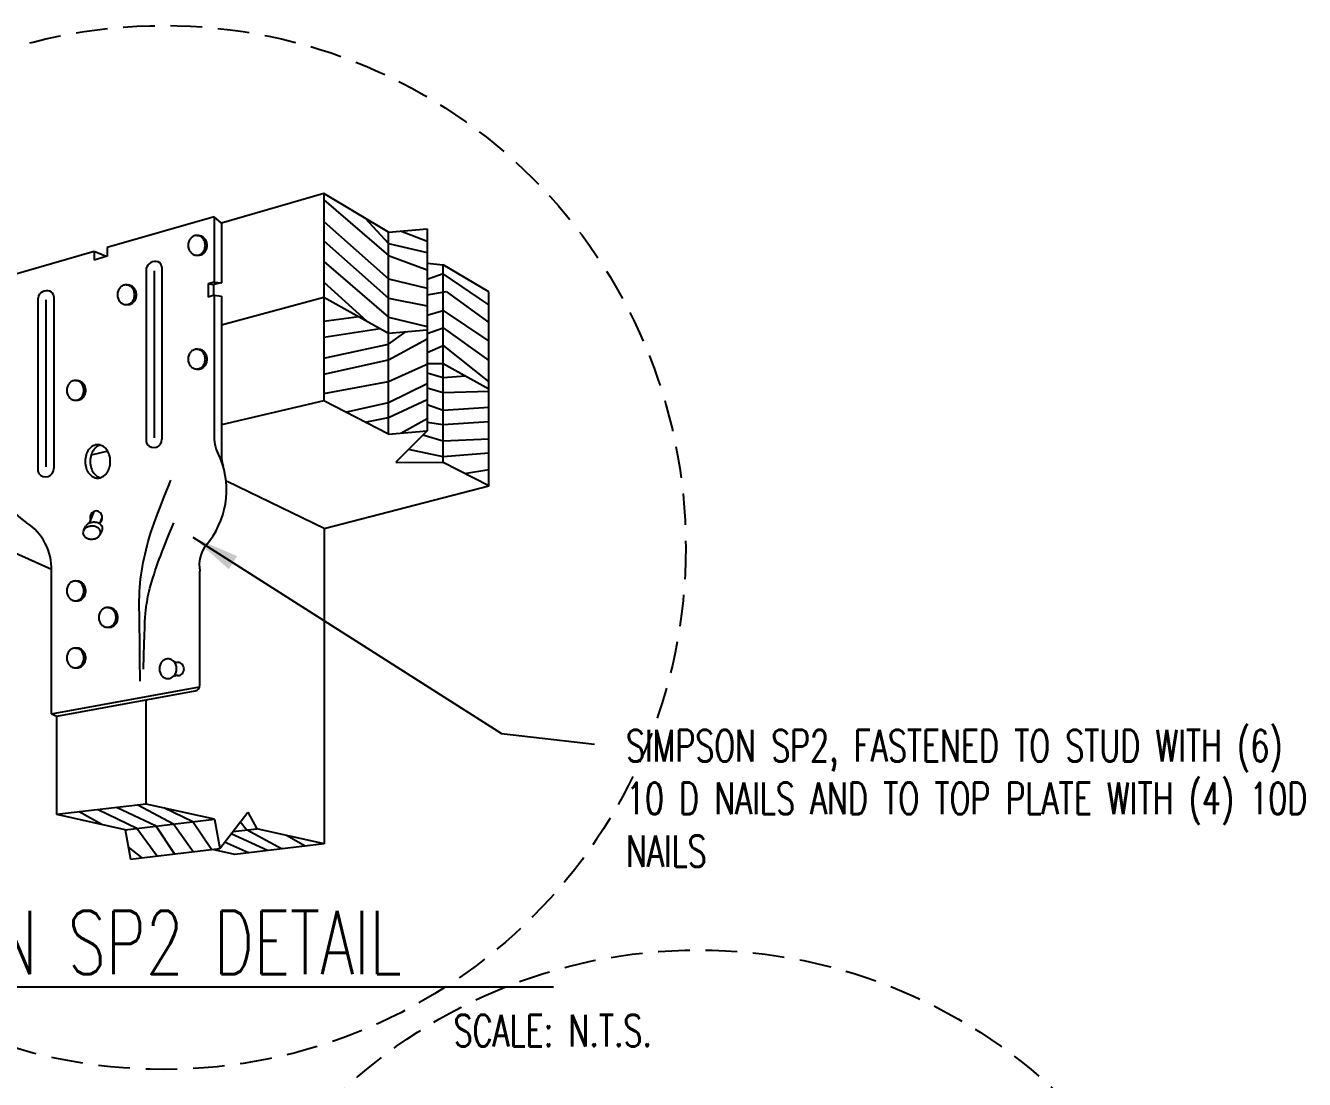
# Model space of a CAD drawing. Header units: inches. Extents: x -25328 to 8149, y -5530 to 4336.
# Drawn here: x 2187.2 to 2349, y -3403.7 to -3270.4 of the extents above; entities that cross this region are included whole.
import ezdxf

# ---------------------------------------------------------------- set-up
doc = ezdxf.new("R2010")
doc.units = ezdxf.units.IN
doc.header["$LTSCALE"] = 16
doc.header["$MEASUREMENT"] = 0
doc.linetypes.add('HIDDEN', pattern=[0.375, 0.25, -0.125])
doc.layers.get('0').update_dxf_attribs({"linetype": 'CONTINUOUS'})
for name, color, linetype in [('BLOCK', 8, 'CONTINUOUS'), ('HATCH', 8, 'CONTINUOUS'), ('TEXT', 11, 'CONTINUOUS'), ('TEXT ROOM', 3, 'CONTINUOUS'), ('wall-external', 6, 'CONTINUOUS'), ('WALLS EXT', 6, 'CONTINUOUS')]:
    doc.layers.add(name, color=color, linetype=linetype)
doc.styles.add('PAYTAS RM', font='romans.shx', dxfattribs={"width": 0.7, "height": 4.5})
doc.styles.add('PAYTS NOTES', font='romans.shx', dxfattribs={"width": 0.7, "height": 4.5})
doc.dimstyles.new('DIM- PAYTAS', dxfattribs={"dimscale": 48, "dimtxt": 0.1, "dimasz": 0.0625, "dimexe": 0.125, "dimexo": 0.125, "dimgap": 0.125, "dimtad": 1, "dimdec": 1, "dimzin": 3, "dimdsep": 46, "dimlunit": 4, "dimtxsty": 'PAYTAS RM', "dimblk": 'ARCHTICK', "dimcen": 0.09, "dimdle": 0.125, "dimclrd": 5, "dimclre": 5, "dimclrt": 11, "dimadec": 0, "dimazin": 0, "dimtfac": 1, "dimtdec": 1, "dimtofl": 0, "dimtmove": 2, "dimatfit": 3, "dimfxl": 0, "dimfrac": 2, "dimtolj": 1, "dimtzin": 3, "dimarcsym": 0})

# ---------------------------------------------------------------- blocks, each defined once
blk = doc.blocks.new('_ArchTick')
at = {"color": 0, "linetype": 'ByBlock', "const_width": 0.15}
blk.add_lwpolyline([(-0.5, -0.5), (0.5, 0.5)], dxfattribs=at)

msp = doc.modelspace()

# ---------------------------------------------------------------- linework, layer by layer
at = {"layer": 'HATCH'}
for p, q in [((2224.96764075, -3292.40622482), (2233.13447175, -3299.46106886)), ((2230.16968303, -3294.71842467), (2233.13447175, -3297.92339034)), ((2224.96764075, -3295.13519643), (2233.13447175, -3302.37556937)), ((2238.0035083, -3297.66690332), (2234.63738593, -3296.35693691)), ((2224.96764075, -3297.59087064), (2233.13447175, -3304.83258727)), ((2233.13447175, -3297.92339034), (2238.0035083, -3299.06749715)), ((2233.13447175, -3299.46106886), (2238.0035083, -3301.24582859)), ((2224.96764075, -3300.22008062), (2233.13447175, -3307.23422809)), ((2224.96764075, -3302.8128538), (2230.35859973, -3307.72350178)), ((2233.13447175, -3302.37556937), (2238.0035083, -3303.56004397)), ((2240.06532491, -3301.76599279), (2238.0035083, -3302.47445904)), ((2245.80424171, -3305.67427867), (2240.06532491, -3301.76599279)), ((2238.0035083, -3304.40190691), (2240.44028512, -3303.98067526)), ((2240.44028512, -3303.98067526), (2245.80424171, -3307.90731534)), ((2233.13447175, -3304.83258727), (2238.0035083, -3305.83118989)), ((2224.96764075, -3307.76892984), (2229.38256819, -3307.18092373)), ((2233.13447175, -3307.23422809), (2238.0035083, -3308.4296809)), ((2238.0035083, -3307.00342836), (2240.06532491, -3306.40538748)), ((2240.06532491, -3306.40538748), (2245.80424171, -3310.27757963)), ((2224.96764075, -3309.7931375), (2232.05833551, -3308.6683998)), ((2233.13447175, -3310.64725086), (2235.3701529, -3309.0769379)), ((2224.96764075, -3312.42200441), (2233.13447175, -3310.64725086)), ((2233.13447175, -3312.66146663), (2238.0035083, -3309.97399208)), ((2238.0035083, -3311.69618459), (2240.06532491, -3310.8418711)), ((2240.06532491, -3310.8418711), (2245.80424171, -3315.44092658)), ((2224.96764075, -3314.46089256), (2233.13447175, -3312.66146663)), ((2233.13447175, -3315.37307037), (2238.20370341, -3313.10404004)), ((2238.0035083, -3313.10236758), (2240.06532491, -3313.11952104)), ((2238.0035083, -3314.28536984), (2240.06532491, -3314.86830139)), ((2240.06532491, -3313.11952104), (2245.80424171, -3316.3098205)), ((2224.96764075, -3316.88651963), (2233.13447175, -3315.37307037)), ((2233.13447175, -3318.05362636), (2238.0035083, -3315.64616766)), ((2240.06532491, -3314.86830139), (2242.86867104, -3314.67791235)), ((2238.0035083, -3316.16373025), (2240.06532491, -3316.77569402)), ((2240.06532491, -3316.77569402), (2245.80424171, -3316.59343857)), ((2227.70811947, -3319.24802137), (2233.13447175, -3318.05362636)), ((2233.13447175, -3319.92939946), (2238.0035083, -3317.6717047)), ((2238.0035083, -3318.30440986), (2240.06532491, -3318.98710304)), ((2240.06532491, -3318.98710304), (2245.80424171, -3318.61034171)), ((2230.18886631, -3320.52844096), (2233.13447175, -3319.92939946)), ((2234.67489482, -3321.91809946), (2238.0035083, -3320.04632884)), ((2240.06532491, -3320.85481401), (2238.0035083, -3320.58689135)), ((2245.80424171, -3320.49038888), (2240.06532491, -3320.85481401)), ((2233.13447175, -3322.04879449), (2238.0035083, -3321.63569643)), ((2240.06532491, -3322.93271198), (2237.45974381, -3322.17727386)), ((2240.06532491, -3324.9035438), (2235.66297666, -3323.96680796)), ((2245.80424171, -3322.65807088), (2240.06532491, -3322.93271198)), ((2245.80424171, -3324.44002888), (2240.06532491, -3324.9035438)), ((2242.74650985, -3327.00997368), (2245.80424171, -3326.49561306)), ((2203.76038223, -3371.63654299), (2198.72267004, -3369.27286847)), ((2205.95013501, -3371.37649662), (2201.40973005, -3368.95377134)), ((2196.86282107, -3371.43491843), (2194.01483307, -3369.83195672)), ((2201.28345204, -3371.93069614), (2196.41741734, -3369.5466376)), ((2208.39528843, -3371.08611723), (2204.71392845, -3369.32388571)), ((2203.81382953, -3375.3985099), (2201.28345204, -3371.93069614)), ((2206.07651308, -3375.12980104), (2203.76038223, -3371.63654299)), ((2208.41361404, -3374.85225816), (2205.95013501, -3371.37649662)), ((2210.75809097, -3374.57382901), (2208.39528843, -3371.08611723)), ((2215.19004322, -3372.10982108), (2214.37919944, -3371.08297243)), ((2219.612218, -3374.49478017), (2215.19004322, -3372.10982108)), ((2215.43134944, -3374.9912869), (2212.40838192, -3373.64782837)), ((2217.83867949, -3374.705396), (2213.22305663, -3372.58761625)), ((2222.57829323, -3374.14253399), (2220.24971183, -3372.79438685)), ((2201.970648, -3375.61740227), (2200.21886579, -3374.22132552))]:
    msp.add_line(p, q, dxfattribs=at)
at = {"layer": 'HATCH', "linetype": 'HIDDEN'}
for centre in [(2204.70771032, -3336.3795763), (2272.37875851, -3453.312265)]:
    msp.add_circle(centre, 66.01763129, dxfattribs=at)
at = {"layer": 'wall-external', "color": 1}
for p, q in [((2224.96764075, -3291.61972465), (2212.02964794, -3295.35511801)), ((2233.13447175, -3296.48445855), (2224.96764075, -3291.61972465)), ((2224.96764075, -3291.61972465), (2224.96764075, -3317.83354754)), ((2233.13447175, -3296.48445855), (2238.0035083, -3296.07136049)), ((2233.13447175, -3322.04879449), (2233.13447175, -3296.48445855)), ((2238.0035083, -3296.07136049), (2238.0035083, -3321.63569643)), ((2238.0035083, -3300.40695321), (2240.06532491, -3300.6129519)), ((2240.06532491, -3325.62610447), (2240.06532491, -3300.6129519)), ((2245.80424171, -3304.03143519), (2240.06532491, -3300.6129519)), ((2245.80424171, -3328.58819152), (2245.80424171, -3304.03143519)), ((2212.02964794, -3308.21802157), (2224.96764075, -3304.7266361)), ((2224.96764075, -3304.7266361), (2233.13447175, -3309.26662652)), ((2233.13447175, -3309.26662652), (2238.0035083, -3308.85352846)), ((2238.0035083, -3309.30127649), (2240.06532491, -3308.58540567)), ((2240.06532491, -3308.58540567), (2245.80424171, -3312.70455039)), ((2224.96764075, -3317.83354754), (2212.02964794, -3320.84726649)), ((2233.13447175, -3322.04879449), (2224.96764075, -3317.83354754)), ((2238.0035083, -3321.63569643), (2234.04724993, -3325.57603068)), ((2234.04724993, -3325.57603068), (2240.06532491, -3325.62610447)), ((2245.80424171, -3328.58819152), (2240.06532491, -3325.62610447)), ((2224.99824537, -3333.97143146), (2212.72168976, -3328.02701627)), ((2224.99824537, -3333.97143146), (2245.80424171, -3328.58819152)), ((2224.99824537, -3333.97143146), (2224.99824537, -3373.85515645)), ((2185.54650153, -3336.90451488), (2190.50292063, -3339.11100657)), ((2202.4853231, -3368.82603529), (2202.4853231, -3355.62706697)), ((2191.18927322, -3370.16750688), (2191.18927322, -3357.69261445)), ((2202.4853231, -3368.82603529), (2191.18927322, -3370.16750688)), ((2211.14227117, -3370.75988712), (2202.4853231, -3368.82603529)), ((2199.84623558, -3372.10137301), (2191.18927322, -3370.16750688)), ((2199.84623558, -3372.10137301), (2211.14227117, -3370.75988712)), ((2211.14227117, -3370.75988712), (2211.79111487, -3374.45115322)), ((2211.79111487, -3374.45115322), (2215.32980099, -3369.84585102)), ((2215.32980099, -3369.84585102), (2216.49270512, -3371.95511122)), ((2199.84623558, -3372.10137301), (2200.49506499, -3375.7926391)), ((2213.42954134, -3372.3188788), (2216.49270512, -3371.95511122)), ((2224.99824537, -3373.85515645), (2216.49270512, -3371.95511122)), ((2224.99824537, -3373.85515645), (2213.70219549, -3375.19662804)), ((2200.49506499, -3375.7926391), (2211.79111487, -3374.45115322)), ((2213.70219549, -3375.19662804), (2210.86003967, -3374.56172153))]:
    msp.add_line(p, q, dxfattribs=at)
at = {"layer": 'WALLS EXT', "color": 6}
for p, q in [((2211.09226885, -3294.5372842), (2197.52853233, -3298.45334631)), ((2212.02964794, -3295.35511801), (2211.09226885, -3294.5372842)), ((2211.09226885, -3294.5372842), (2211.09226885, -3302.80462015)), ((2212.02964794, -3295.35511801), (2212.02964794, -3302.92032019)), ((2208.87565662, -3296.91003575), (2209.13151468, -3296.92099966)), ((2195.888948, -3298.92672447), (2183.27739972, -3302.56787389)), ((2197.42618339, -3299.57136557), (2195.888948, -3298.92672447)), ((2195.888948, -3298.92672447), (2195.888948, -3300.0151969)), ((2197.52853233, -3299.54181875), (2195.888948, -3300.0151969)), ((2197.52853233, -3298.45334631), (2197.52853233, -3299.54181875)), ((2208.87565662, -3299.40909389), (2209.24128249, -3299.40837917)), ((2202.47294402, -3301.25533446), (2202.47294402, -3322.90608124)), ((2204.47528102, -3300.94084017), (2204.47528102, -3322.689476)), ((2203.47411967, -3301.36816131), (2203.47411967, -3322.49474141)), ((2211.09226885, -3302.80462015), (2210.31841935, -3303.03208924)), ((2212.02964794, -3302.92032019), (2211.00368555, -3303.11638418)), ((2211.09226885, -3302.80462015), (2212.02964794, -3302.92032019)), ((2199.94148014, -3303.16041137), (2200.1973525, -3303.17137529)), ((2210.31841935, -3303.03208924), (2211.00368555, -3303.11638418)), ((2210.31841935, -3303.03208924), (2210.31841935, -3304.71022596)), ((2211.09226885, -3304.48275686), (2210.31841935, -3304.71022596)), ((2211.00368555, -3303.11638418), (2211.00368555, -3304.50880152)), ((2211.09226885, -3304.48275686), (2212.02964794, -3304.5984712)), ((2211.09226885, -3304.48275686), (2211.09226885, -3322.69699493)), ((2188.78521662, -3304.94904492), (2188.78521662, -3326.59979171)), ((2189.78639226, -3305.06187177), (2189.78639226, -3326.18845187)), ((2190.78756791, -3304.63455064), (2190.78756791, -3326.38317217)), ((2199.94148014, -3305.65946952), (2200.30710601, -3305.6587548)), ((2212.02964794, -3304.5984712), (2212.02964794, -3324.05065977)), ((2208.87565662, -3311.30667253), (2209.13151468, -3311.31763644)), ((2208.87565662, -3313.80573067), (2209.24128249, -3313.80501595)), ((2193.52371539, -3315.25313914), (2193.77957345, -3315.26408876)), ((2193.52371539, -3317.75219729), (2193.88934126, -3317.75146826)), ((2197.62003171, -3324.20378293), (2195.51708971, -3324.69362841)), ((2205.0143855, -3329.32580435), (2205.30530808, -3328.60260043)), ((2205.30530808, -3328.60260043), (2205.60272039, -3327.86493042)), ((2204.45779879, -3330.72512596), (2204.73141068, -3330.03361304)), ((2204.73141068, -3330.03361304), (2205.0143855, -3329.32580435)), ((2195.29898354, -3333.30433362), (2195.89653841, -3331.81427024)), ((2203.70762106, -3332.69294163), (2203.94448168, -3332.05570511)), ((2203.94448168, -3332.05570511), (2204.19500787, -3331.39945683)), ((2204.19500787, -3331.39945683), (2204.45779879, -3330.72512596)), ((2194.5642725, -3334.22304404), (2194.86823171, -3333.63901181)), ((2196.60666282, -3333.38821401), (2196.92072827, -3332.60504448)), ((2203.28032852, -3333.90743478), (2203.48589837, -3333.31029445)), ((2203.48589837, -3333.31029445), (2203.70762106, -3332.69294163)), ((2205.6818121, -3333.9941169), (2205.98744377, -3333.25405971)), ((2196.66056755, -3334.74982662), (2196.90390359, -3334.26276858)), ((2202.75324576, -3335.60090954), (2202.91497424, -3335.05005495)), ((2202.91497424, -3335.05005495), (2203.09033972, -3334.48644962)), ((2203.09033972, -3334.48644962), (2203.28032852, -3333.90743478)), ((2204.92094205, -3335.84876266), (2205.15204197, -3335.28114057)), ((2205.15204197, -3335.28114057), (2205.40449793, -3334.66636077)), ((2205.40449793, -3334.66636077), (2205.6818121, -3333.9941169)), ((2202.3401334, -3337.20389983), (2202.46679737, -3336.67514461)), ((2202.46679737, -3336.67514461), (2202.60418224, -3336.14171507)), ((2202.60418224, -3336.14171507), (2202.75324576, -3335.60090954)), ((2204.32088564, -3337.37207516), (2204.50884461, -3336.88390214)), ((2204.50884461, -3336.88390214), (2204.70771032, -3336.3795763)), ((2204.70771032, -3336.3795763), (2204.92094205, -3335.84876266)), ((2202.01660496, -3338.78517671), (2202.11528021, -3338.25763652)), ((2202.11528021, -3338.25763652), (2202.22320402, -3337.73065382)), ((2202.22320402, -3337.73065382), (2202.3401334, -3337.20389983)), ((2203.79396012, -3338.82374339), (2203.96450833, -3338.33887242)), ((2203.96450833, -3338.33887242), (2204.14033124, -3337.85441599)), ((2204.14033124, -3337.85441599), (2204.32088564, -3337.37207516)), ((2190.50292063, -3357.42044631), (2190.50292063, -3338.92031734)), ((2201.78071638, -3340.37001293), (2201.84884418, -3339.84150071)), ((2201.84884418, -3339.84150071), (2201.92763571, -3339.31317432)), ((2201.92763571, -3339.31317432), (2202.01660496, -3338.78517671)), ((2203.32764346, -3340.24007551), (2203.47416255, -3339.77843318)), ((2203.47416255, -3339.77843318), (2203.63005886, -3339.30495496)), ((2203.63005886, -3339.30495496), (2203.79396012, -3338.82374339)), ((2209.27248749, -3353.79010356), (2209.27248749, -3339.36410579)), ((2193.52371539, -3340.61533591), (2193.77957345, -3340.62628553)), ((2201.64504685, -3341.95552099), (2201.67835314, -3341.42715172)), ((2201.67835314, -3341.42715172), (2201.72373832, -3340.89859662)), ((2201.72373832, -3340.89859662), (2201.78071638, -3340.37001293)), ((2202.86194148, -3341.88855105), (2202.95790076, -3341.51319059)), ((2202.95790076, -3341.51319059), (2203.06814029, -3341.11154246)), ((2203.06814029, -3341.11154246), (2203.19184529, -3340.68580802)), ((2203.19184529, -3340.68580802), (2203.32764346, -3340.24007551)), ((2193.52371539, -3343.11439406), (2193.88934126, -3343.11366504)), ((2201.61444223, -3343.12249907), (2201.62403387, -3342.49749867)), ((2201.61514266, -3343.9138165), (2201.61444223, -3343.12249907)), ((2201.62403387, -3342.49749867), (2201.64504685, -3341.95552099)), ((2202.54207244, -3343.59114573), (2202.5906739, -3343.25020654)), ((2202.5906739, -3343.25020654), (2202.645179, -3342.91657185)), ((2202.645179, -3342.91657185), (2202.70737456, -3342.58313729)), ((2202.70737456, -3342.58313729), (2202.77903312, -3342.24282706)), ((2202.77903312, -3342.24282706), (2202.86194148, -3341.88855105)), ((2197.5815508, -3343.97455402), (2197.83740886, -3343.98550364)), ((2201.6250059, -3344.95475957), (2201.61514266, -3343.9138165)), ((2201.64290267, -3346.32863689), (2201.6250059, -3344.95475957)), ((2202.37326816, -3345.21364808), (2202.41416485, -3344.73423762)), ((2202.41416485, -3344.73423762), (2202.45546179, -3344.32334092)), ((2202.45546179, -3344.32334092), (2202.49760211, -3343.94649383)), ((2202.49760211, -3343.94649383), (2202.54207244, -3343.59114573)), ((2197.5815508, -3346.47361217), (2197.94717667, -3346.47288315)), ((2201.66767512, -3348.11874278), (2201.64290267, -3346.32863689)), ((2202.25165017, -3347.46209426), (2202.29216091, -3346.53765173)), ((2202.29216091, -3346.53765173), (2202.33265736, -3345.80148266)), ((2202.33265736, -3345.80148266), (2202.37326816, -3345.21364808)), ((2201.69822256, -3350.40841443), (2201.66767512, -3348.11874278)), ((2202.21096789, -3348.61472061), (2202.25165017, -3347.46209426)), ((2193.52371539, -3349.09451702), (2193.77957345, -3349.10546664)), ((2202.16998543, -3350.03545545), (2202.21096789, -3348.61472061)), ((2201.73338714, -3353.28093187), (2201.69822256, -3350.40841443)), ((2202.12854555, -3351.76420915), (2202.16998543, -3350.03545545)), ((2193.52371539, -3351.59357517), (2193.88934126, -3351.59284615)), ((2190.50292063, -3357.42044631), (2209.24286919, -3353.99371507)), ((2191.18927322, -3357.69261445), (2208.68632537, -3354.49316647)), ((2190.50292063, -3357.42044631), (2191.18927322, -3357.69261445))]:
    msp.add_line(p, q, dxfattribs=at)
for centre, radius, start, end in [((2209.21343672, -3298.15956482), 1.42839672, 160.123094, 180), ((2209.04837761, -3298.09989939), 1.25288829, 138.884481, 160.123094), ((2208.94311258, -3298.00801405), 1.11317341, 115.387257, 138.884481), ((2208.87565662, -3297.86588339), 0.95583335, 90, 115.387257), ((2208.87565662, -3297.86588339), 0.95583335, 64.612743, 90), ((2209.09646446, -3297.87618976), 0.95583335, 64.612743, 87.898119), ((2208.80820066, -3298.00801405), 1.11317341, 41.115519, 64.612743), ((2209.0290085, -3298.01833471), 1.11317341, 41.115519, 64.612743), ((2208.70293563, -3298.09989939), 1.25288829, 19.876906, 41.115519), ((2208.92374347, -3298.11020576), 1.25288829, 19.876906, 41.115519), ((2208.53787652, -3298.15956482), 1.42839672, 0, 19.876906), ((2208.75868436, -3298.16988548), 1.42839672, 0, 19.876906), ((2209.21343672, -3298.15956482), 1.42839672, 180, 199.876906), ((2209.04837761, -3298.21924455), 1.25288829, 199.876906, 221.115519), ((2208.94311258, -3298.31112988), 1.11317341, 221.115519, 244.612743), ((2208.87565662, -3298.45326054), 0.95583335, 244.612743, 270), ((2208.87565662, -3298.45326054), 0.95583335, 270, 295.387257), ((2209.09646446, -3298.46358121), 0.95583335, 278.714687, 295.387257), ((2208.80820066, -3298.31112988), 1.11317341, 295.387257, 318.884481), ((2209.0290085, -3298.32143625), 1.11317341, 295.387257, 318.884481), ((2208.70293563, -3298.21924455), 1.25288829, 318.884481, 340.123094), ((2208.92374347, -3298.22955091), 1.25288829, 318.884481, 340.123094), ((2208.53787652, -3298.15956482), 1.42839672, 340.123094, 0), ((2208.75868436, -3298.16988548), 1.42839672, 340.123094, 0), ((2203.18767128, -3301.25533446), 0.71472726, 166.676361, 180), ((2203.61613597, -3301.35681144), 1.15504213, 70.8528089999, 166.676361), ((2203.76055376, -3300.94084017), 0.71472726, 0, 70.8528089999), ((2189.92840857, -3305.05050761), 1.15504213, 70.8528089999, 166.676361), ((2190.07284065, -3304.63455064), 0.71472726, 0, 70.8528089999), ((2200.27926024, -3304.40994045), 1.42839672, 160.123094, 180), ((2200.27926024, -3304.40994045), 1.42839672, 180, 199.876906), ((2200.11420113, -3304.35026072), 1.25288829, 138.884481, 160.123094), ((2200.0089361, -3304.25838968), 1.11317341, 115.387257, 138.884481), ((2199.94148014, -3304.11624472), 0.95583335, 90, 115.387257), ((2199.94148014, -3304.11624472), 0.95583335, 64.612743, 90), ((2200.16228798, -3304.12656539), 0.95583335, 64.612743, 87.898119), ((2199.87402418, -3304.25838968), 1.11317341, 41.115519, 64.612743), ((2200.09483202, -3304.26869605), 1.11317341, 41.115519, 64.612743), ((2199.76875915, -3304.35026072), 1.25288829, 19.876906, 41.115519), ((2199.98956699, -3304.36058138), 1.25288829, 19.876906, 41.115519), ((2199.60371433, -3304.40994045), 1.42839672, 0, 19.876906), ((2199.60371433, -3304.40994045), 1.42839672, 340.123094, 0), ((2199.82452217, -3304.42026111), 1.42839672, 0, 19.876906), ((2199.82452217, -3304.42026111), 1.42839672, 340.123094, 0), ((2189.49994387, -3304.94904492), 0.71472726, 166.676361, 180), ((2200.11420113, -3304.46962017), 1.25288829, 199.876906, 221.115519), ((2200.0089361, -3304.56149122), 1.11317341, 221.115519, 244.612743), ((2199.94148014, -3304.70363617), 0.95583335, 244.612743, 270), ((2199.94148014, -3304.70363617), 0.95583335, 270, 295.387257), ((2200.16228798, -3304.71394254), 0.95583335, 278.714687, 295.387257), ((2199.87402418, -3304.56149122), 1.11317341, 295.387257, 318.884481), ((2200.09483202, -3304.57181188), 1.11317341, 295.387257, 318.884481), ((2199.76875915, -3304.46962017), 1.25288829, 318.884481, 340.123094), ((2199.98956699, -3304.47992654), 1.25288829, 318.884481, 340.123094), ((2209.21343672, -3312.5562016), 1.42839672, 160.123094, 180), ((2209.21343672, -3312.5562016), 1.42839672, 180, 199.876906), ((2209.04837761, -3312.49653617), 1.25288829, 138.884481, 160.123094), ((2208.94311258, -3312.40465083), 1.11317341, 115.387257, 138.884481), ((2208.87565662, -3312.26250588), 0.95583335, 90, 115.387257), ((2208.87565662, -3312.26250588), 0.95583335, 64.612743, 90), ((2209.09646446, -3312.27282654), 0.95583335, 64.612743, 87.898119), ((2208.80820066, -3312.40465083), 1.11317341, 41.115519, 64.612743), ((2209.0290085, -3312.4149572), 1.11317341, 41.115519, 64.612743), ((2208.70293563, -3312.49653617), 1.25288829, 19.876906, 41.115519), ((2208.92374347, -3312.50684254), 1.25288829, 19.876906, 41.115519), ((2208.53787652, -3312.5562016), 1.42839672, 0, 19.876906), ((2208.53787652, -3312.5562016), 1.42839672, 340.123094, 0), ((2208.75868436, -3312.56652226), 1.42839672, 0, 19.876906), ((2208.75868436, -3312.56652226), 1.42839672, 340.123094, 0), ((2209.04837761, -3312.61588133), 1.25288829, 199.876906, 221.115519), ((2208.94311258, -3312.70775237), 1.11317341, 221.115519, 244.612743), ((2208.87565662, -3312.84989732), 0.95583335, 244.612743, 270), ((2208.87565662, -3312.84989732), 0.95583335, 270, 295.387257), ((2209.09646446, -3312.86020369), 0.95583335, 278.714687, 295.387257), ((2208.80820066, -3312.70775237), 1.11317341, 295.387257, 318.884481), ((2209.0290085, -3312.71807303), 1.11317341, 295.387257, 318.884481), ((2208.70293563, -3312.61588133), 1.25288829, 318.884481, 340.123094), ((2208.92374347, -3312.62618769), 1.25288829, 318.884481, 340.123094), ((2193.69643637, -3316.44298849), 1.25288829, 138.884481, 160.123094), ((2193.59117134, -3316.35110315), 1.11317341, 115.387257, 138.884481), ((2193.52371539, -3316.20897249), 0.95583335, 90, 115.387257), ((2193.52371539, -3316.20897249), 0.95583335, 64.612743, 90), ((2193.74452322, -3316.21927885), 0.95583335, 64.612743, 87.898119), ((2193.45625943, -3316.35110315), 1.11317341, 41.115519, 64.612743), ((2193.67706727, -3316.36142381), 1.11317341, 41.115519, 64.612743), ((2193.3509944, -3316.44298849), 1.25288829, 19.876906, 41.115519), ((2193.57180224, -3316.45330915), 1.25288829, 19.876906, 41.115519), ((2193.86149549, -3316.50266821), 1.42839672, 160.123094, 180), ((2193.86149549, -3316.50266821), 1.42839672, 180, 199.876906), ((2193.69643637, -3316.56233364), 1.25288829, 199.876906, 221.115519), ((2193.59117134, -3316.65421898), 1.11317341, 221.115519, 244.612743), ((2193.45625943, -3316.65421898), 1.11317341, 295.387257, 318.884481), ((2193.67706727, -3316.66452535), 1.11317341, 295.387257, 318.884481), ((2193.3509944, -3316.56233364), 1.25288829, 318.884481, 340.123094), ((2193.57180224, -3316.5726543), 1.25288829, 318.884481, 340.123094), ((2193.18594958, -3316.50266821), 1.42839672, 0, 19.876906), ((2193.18594958, -3316.50266821), 1.42839672, 340.123094, 0), ((2193.40674312, -3316.51297458), 1.42839672, 0, 19.876906), ((2193.40674312, -3316.51297458), 1.42839672, 340.123094, 0), ((2193.52371539, -3316.79634964), 0.95583335, 244.612743, 270), ((2193.52371539, -3316.79634964), 0.95583335, 270, 295.387257), ((2193.74452322, -3316.8066703), 0.95583335, 278.714687, 295.387257), ((2196.96621351, -3325.30413413), 2.17993243, 143.009457, 162.670766), ((2196.59071011, -3325.02127367), 1.70982772, 118.8050209999, 143.009457), ((2197.60988259, -3325.30413413), 2.17993243, 143.009457, 162.670766), ((2196.35219133, -3324.58749141), 1.21479333, 90, 118.8050209999), ((2197.23439347, -3325.02127367), 1.70982772, 118.8050209999, 143.009457), ((2196.35219133, -3324.58749141), 1.21479333, 61.1949790001, 90), ((2196.99587469, -3324.58749141), 1.21479333, 105.36287, 118.8050209999), ((2196.11367255, -3325.02127367), 1.70982772, 36.990543, 61.1949790001), ((2195.73816914, -3325.30413413), 2.17993243, 17.329234, 36.990543), ((2203.18767128, -3322.90608124), 0.71472726, 180, 216.687542), ((2203.44277173, -3322.71602097), 1.03285236, 216.687542, 1.473162), ((2216.56322011, -3322.27376204), 5.48730422, 184.423596, 211.6281040001), ((2197.55812204, -3325.48881966), 2.80000121, 162.670766, 180), ((2197.55812204, -3325.48881966), 2.80000121, 180, 197.329234), ((2198.20180541, -3325.48881966), 2.80000121, 162.670766, 180), ((2198.20180541, -3325.48881966), 2.80000121, 180, 197.329234), ((2195.14626062, -3325.48881966), 2.80000121, 0, 17.329234), ((2195.14626062, -3325.48881966), 2.80000121, 342.670766, 0), ((2201.93504029, -3329.09591947), 10.70887285, 319.342961, 21.613745), ((2217.59041183, -3324.57761388), 5.58567928, 174.586634, 195.70764), ((2189.49994387, -3326.59979171), 0.71472726, 180, 216.687542), ((2189.75505862, -3326.40973143), 1.03285236, 216.687542, 1.473162), ((2196.96621351, -3325.67351948), 2.17993243, 197.329234, 216.990543), ((2196.59071011, -3325.95637993), 1.70982772, 216.990543, 241.1949790001), ((2197.60988259, -3325.67351948), 2.17993243, 197.329234, 216.990543), ((2197.23439347, -3325.95637993), 1.70982772, 216.990543, 241.1949790001), ((2196.11367255, -3325.95637993), 1.70982772, 298.8050209999, 323.009457), ((2195.73816914, -3325.67351948), 2.17993243, 323.009457, 342.670766), ((2192.68771321, -3325.09288935), 9.7244647, 194.603415, 236.514476), ((2196.35219133, -3326.39014791), 1.21479333, 241.1949790001, 270), ((2196.35219133, -3326.39014791), 1.21479333, 270, 298.8050209999), ((2196.99587469, -3326.39014791), 1.21479333, 241.1949790001, 254.63713), ((2196.24519666, -3332.56985131), 0.83817495, 137.8233729999, 159.429985), ((2196.19402219, -3332.5234798), 0.769118, 114.569338, 137.8233729999), ((2196.16115903, -3332.45160683), 0.69008346, 90, 114.569338), ((2196.16115903, -3332.45160683), 0.69008346, 65.430662, 90), ((2196.12829587, -3332.5234798), 0.769118, 42.1766270001, 65.430662), ((2196.0771071, -3332.56985131), 0.83817495, 20.570015, 42.1766270001), ((2183.40434958, -3339.12621597), 7.10155861, 358.338584, 56.514476), ((2195.59156429, -3334.15854705), 0.89059305, 128.640314, 144.312657), ((2195.76155502, -3334.37117841), 1.16281836, 109.3070539999, 128.640314), ((2195.63796438, -3335.20006191), 1.52499925, 92.44418, 109.3070539999), ((2195.88131472, -3334.71300387), 1.52499925, 92.44418, 109.3070539999), ((2196.32531758, -3332.59992703), 0.92375639, 159.429985, 180), ((2196.32531758, -3332.59992703), 0.92375639, 180, 199.7835350001), ((2195.63796438, -3335.20006191), 1.52499925, 75.581307, 92.44418), ((2195.88131472, -3334.71300387), 1.52499925, 75.581307, 92.44418), ((2195.971499, -3334.36221573), 1.16281836, 56.248047, 75.581307), ((2196.12274958, -3334.1358759), 0.89059305, 31.9553950001, 56.248047), ((2196.12829587, -3332.67635996), 0.769118, 315.33576, 317.8233729999), ((2196.0771071, -3332.62998846), 0.83817495, 317.8233729999, 339.429985), ((2195.99698617, -3332.59992703), 0.92375639, 0, 20.570015), ((2195.99698617, -3332.59992703), 0.92375639, 339.429985, 0), ((2196.36268352, -3333.98621202), 0.60780406, 2.44418, 31.9553950001), ((2195.09641554, -3334.51692559), 0.60780406, 152.932965, 182.44418), ((2195.09641554, -3334.51692559), 0.60780406, 182.44418, 211.9553950001), ((2195.34822824, -3334.64560509), 0.89059305, 128.640314, 152.932965), ((2195.33634948, -3334.36726171), 0.89059305, 211.9553950001, 236.248047), ((2195.51821897, -3334.85823645), 1.16281836, 109.3070539999, 128.640314), ((2195.48760006, -3334.14090758), 1.16281836, 236.248047, 255.581307), ((2195.57778434, -3333.79013374), 1.52499925, 255.581307, 272.44418), ((2195.57778434, -3333.79013374), 1.52499925, 272.44418, 289.3070539999), ((2195.72814866, -3334.84927377), 1.16281836, 56.248047, 75.581307), ((2195.69752975, -3334.1319592), 1.16281836, 289.3070539999, 308.640314), ((2195.87939925, -3334.62293394), 0.89059305, 31.9553950001, 56.248047), ((2195.86752048, -3334.34459056), 0.89059305, 308.640314, 332.932965), ((2196.11933319, -3334.47327005), 0.60780406, 2.44418, 31.9553950001), ((2196.11933319, -3334.47327005), 0.60780406, 332.932965, 2.44418), ((2196.36268352, -3333.98621202), 0.60780406, 332.932965, 2.44418), ((2213.16529237, -3338.55496306), 3.97601344, 141.3751400001, 191.742076), ((2193.86149549, -3341.86486499), 1.42839672, 160.123094, 180), ((2193.69643637, -3341.80518526), 1.25288829, 138.884481, 160.123094), ((2193.59117134, -3341.71331422), 1.11317341, 115.387257, 138.884481), ((2193.52371539, -3341.57116926), 0.95583335, 90, 115.387257), ((2193.52371539, -3341.57116926), 0.95583335, 64.612743, 90), ((2193.74452322, -3341.58148992), 0.95583335, 64.612743, 87.898119), ((2193.45625943, -3341.71331422), 1.11317341, 41.115519, 64.612743), ((2193.67706727, -3341.72362059), 1.11317341, 41.115519, 64.612743), ((2193.3509944, -3341.80518526), 1.25288829, 19.876906, 41.115519), ((2193.57180224, -3341.81550592), 1.25288829, 19.876906, 41.115519), ((2193.18594958, -3341.86486499), 1.42839672, 0, 19.876906), ((2193.40674312, -3341.87517135), 1.42839672, 0, 19.876906), ((2193.86149549, -3341.86486499), 1.42839672, 180, 199.876906), ((2193.69643637, -3341.92453042), 1.25288829, 199.876906, 221.115519), ((2193.59117134, -3342.01641576), 1.11317341, 221.115519, 244.612743), ((2193.52371539, -3342.15856071), 0.95583335, 244.612743, 270), ((2193.52371539, -3342.15856071), 0.95583335, 270, 295.387257), ((2193.74452322, -3342.16886708), 0.95583335, 278.714687, 295.387257), ((2193.45625943, -3342.01641576), 1.11317341, 295.387257, 318.884481), ((2193.67706727, -3342.02673642), 1.11317341, 295.387257, 318.884481), ((2193.3509944, -3341.92453042), 1.25288829, 318.884481, 340.123094), ((2193.57180224, -3341.93485108), 1.25288829, 318.884481, 340.123094), ((2193.18594958, -3341.86486499), 1.42839672, 340.123094, 0), ((2193.40674312, -3341.87517135), 1.42839672, 340.123094, 0), ((2197.91931661, -3345.2240831), 1.42839672, 160.123094, 180), ((2197.75427179, -3345.16440337), 1.25288829, 138.884481, 160.123094), ((2197.64900676, -3345.07253233), 1.11317341, 115.387257, 138.884481), ((2197.5815508, -3344.93038737), 0.95583335, 90, 115.387257), ((2197.5815508, -3344.93038737), 0.95583335, 64.612743, 90), ((2197.80235864, -3344.94070803), 0.95583335, 64.612743, 87.898119), ((2197.51409484, -3345.07253233), 1.11317341, 41.115519, 64.612743), ((2197.73490268, -3345.08283869), 1.11317341, 41.115519, 64.612743), ((2197.40882981, -3345.16440337), 1.25288829, 19.876906, 41.115519), ((2197.62963765, -3345.17472403), 1.25288829, 19.876906, 41.115519), ((2197.2437707, -3345.2240831), 1.42839672, 0, 19.876906), ((2197.46457854, -3345.23438946), 1.42839672, 0, 19.876906), ((2197.91931661, -3345.2240831), 1.42839672, 180, 199.876906), ((2197.75427179, -3345.28374853), 1.25288829, 199.876906, 221.115519), ((2197.64900676, -3345.37563386), 1.11317341, 221.115519, 244.612743), ((2197.5815508, -3345.51777882), 0.95583335, 244.612743, 270), ((2197.5815508, -3345.51777882), 0.95583335, 270, 295.387257), ((2197.80235864, -3345.52808519), 0.95583335, 278.714687, 295.387257), ((2197.51409484, -3345.37563386), 1.11317341, 295.387257, 318.884481), ((2197.73490268, -3345.38595452), 1.11317341, 295.387257, 318.884481), ((2197.40882981, -3345.28374853), 1.25288829, 318.884481, 340.123094), ((2197.62963765, -3345.29406919), 1.25288829, 318.884481, 340.123094), ((2197.2437707, -3345.2240831), 1.42839672, 340.123094, 0), ((2197.46457854, -3345.23438946), 1.42839672, 340.123094, 0), ((2193.86149549, -3350.3440461), 1.42839672, 160.123094, 180), ((2193.69643637, -3350.28436637), 1.25288829, 138.884481, 160.123094), ((2193.59117134, -3350.19248103), 1.11317341, 115.387257, 138.884481), ((2193.52371539, -3350.05035037), 0.95583335, 90, 115.387257), ((2193.52371539, -3350.05035037), 0.95583335, 64.612743, 90), ((2193.74452322, -3350.06065674), 0.95583335, 64.612743, 87.898119), ((2193.45625943, -3350.19248103), 1.11317341, 41.115519, 64.612743), ((2193.67706727, -3350.20280169), 1.11317341, 41.115519, 64.612743), ((2193.3509944, -3350.28436637), 1.25288829, 19.876906, 41.115519), ((2193.57180224, -3350.29468703), 1.25288829, 19.876906, 41.115519), ((2193.18594958, -3350.3440461), 1.42839672, 0, 19.876906), ((2193.40674312, -3350.35435246), 1.42839672, 0, 19.876906), ((2193.86149549, -3350.3440461), 1.42839672, 180, 199.876906), ((2193.69643637, -3350.40371153), 1.25288829, 199.876906, 221.115519), ((2193.59117134, -3350.49559686), 1.11317341, 221.115519, 244.612743), ((2193.45625943, -3350.49559686), 1.11317341, 295.387257, 318.884481), ((2193.67706727, -3350.50590323), 1.11317341, 295.387257, 318.884481), ((2193.3509944, -3350.40371153), 1.25288829, 318.884481, 340.123094), ((2193.57180224, -3350.41403219), 1.25288829, 318.884481, 340.123094), ((2193.18594958, -3350.3440461), 1.42839672, 340.123094, 0), ((2193.40674312, -3350.35435246), 1.42839672, 340.123094, 0), ((2205.5801493, -3351.71679415), 1.42839672, 160.123094, 180), ((2205.41509019, -3351.65712872), 1.25288829, 138.884481, 160.123094), ((2205.30982516, -3351.56524338), 1.11317341, 115.387257, 138.884481), ((2205.2423692, -3351.42309842), 0.95583335, 90, 115.387257), ((2205.2423692, -3351.42309842), 0.95583335, 64.612743, 90), ((2205.17492753, -3351.56524338), 1.11317341, 48.293088, 64.612743), ((2204.97751986, -3351.71645108), 1.35819621, 313.058107, 46.319748), ((2206.39949833, -3350.17331205), 0.7408291, 229.2106959999, 270.174886), ((2206.50820835, -3351.59594806), 0.69008346, 90, 98.873696), ((2206.50820835, -3351.59594806), 0.69008346, 65.430662, 90), ((2206.47534519, -3351.66783533), 0.769118, 42.1766270001, 65.430662), ((2206.42417072, -3351.71420684), 0.83817495, 20.570015, 42.1766270001), ((2206.34404979, -3351.74426826), 0.92375639, 0, 20.570015), ((2193.52371539, -3350.63772753), 0.95583335, 244.612743, 270), ((2193.52371539, -3350.63772753), 0.95583335, 270, 295.387257), ((2193.74452322, -3350.64804819), 0.95583335, 278.714687, 295.387257), ((2205.5801493, -3351.71679415), 1.42839672, 180, 199.876906), ((2205.41509019, -3351.77647387), 1.25288829, 199.876906, 221.115519), ((2205.30982516, -3351.86834492), 1.11317341, 221.115519, 244.612743), ((2205.2423692, -3352.01048987), 0.95583335, 244.612743, 270), ((2205.2423692, -3352.01048987), 0.95583335, 270, 295.387257), ((2205.17492753, -3351.86834492), 1.11317341, 295.387257, 310.9719529999), ((2206.40162822, -3353.59592646), 1.01674241, 85.7853640001, 119.250502), ((2206.50820835, -3351.89258846), 0.69008346, 265.485274, 270), ((2206.50820835, -3351.89258846), 0.69008346, 270, 294.569338), ((2206.47534519, -3351.8207012), 0.769118, 294.569338, 317.8233729999), ((2206.42417072, -3351.77434399), 0.83817495, 317.8233729999, 339.429985), ((2206.34404979, -3351.74426826), 0.92375639, 339.429985, 0), ((2208.55776023, -3353.79010356), 0.71472726, 280.362446, 0)]:
    msp.add_arc(centre, radius, start, end, dxfattribs=at)

# ---------------------------------------------------------------- texts
at = {"layer": 'TEXT', "style": 'PAYTS NOTES', "width": 0.7}
msp.add_text('SCALE: N.T.S.', height=4, dxfattribs=at).set_placement((2241.36966632, -3399.48733107))
at = {"layer": 'TEXT', "insert": (2263.18096766, -3359.45008729), "char_height": 4, "width": 94.5702252183, "attachment_point": 1, "style": 'PAYTS NOTES'}
msp.add_mtext('SIMPSON SP2, FASTENED TO STUD WITH (6) 10 D NAILS AND TO TOP PLATE WITH (4) 10D NAILS', dxfattribs=at)
at = {"layer": 'TEXT ROOM', "style": 'PAYTS NOTES', "width": 0.7}
msp.add_text('%%USIMPSON SP2 DETAIL     ', height=8, dxfattribs=at).set_placement((2155.85568817, -3390.33180863))

# ---------------------------------------------------------------- leaders
at = {"layer": 'BLOCK', "linetype": 'Continuous'}
msp.add_leader([(2208.39424134, -3335.07120142), (2247.42422818, -3359.91512545), (2259.17795652, -3361.27041873)], dimstyle='DIM- PAYTAS', override={"dimscale": 96, "dimtad": 0}, dxfattribs=at)

doc.saveas('drawing.dxf')
